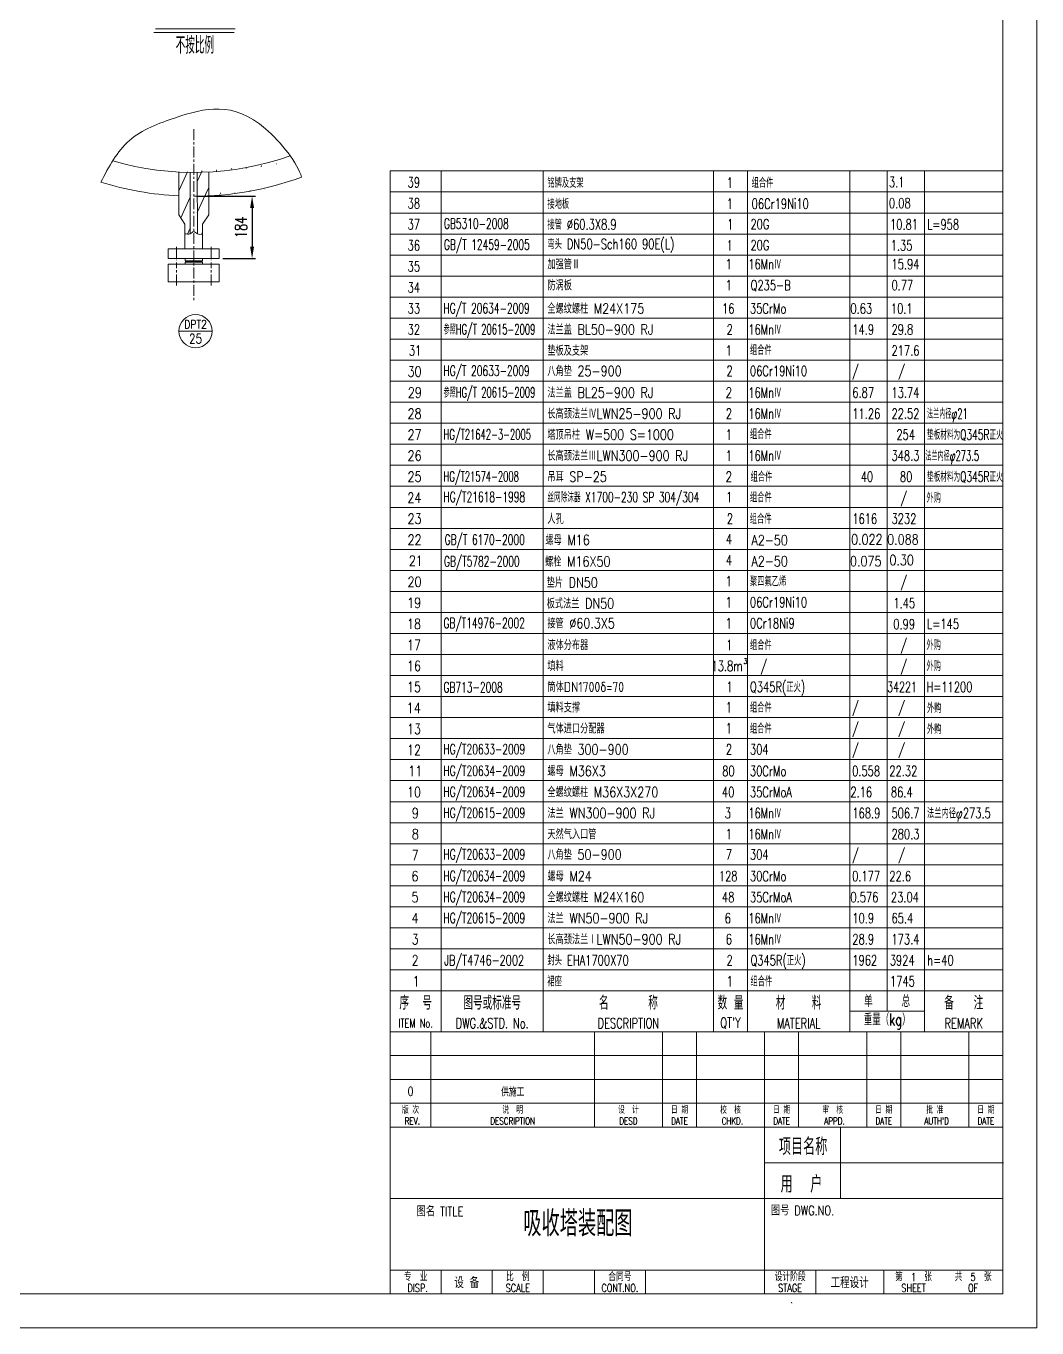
# Model space of a CAD drawing. Header units: millimetres. Extents: x -20190 to -19596, y -22267 to -21426.
# Drawn here: x -19893.3 to -19596.4, y -22267.3 to -21884.9 of the extents above; entities that cross this region are included whole.
import ezdxf
from ezdxf.enums import TextEntityAlignment as Align

# ---------------------------------------------------------------- set-up
doc = ezdxf.new("R2010")
doc.units = ezdxf.units.MM
doc.linetypes.add('CENTER', pattern=[50.8, 31.75, -6.35, 6.35, -6.35])
for name, color, linetype, lineweight in [('1粗实线', 2, 'Continuous', 50), ('2', 7, 'Continuous', 20), ('3', 7, 'Continuous', 15), ('4中心线', 1, 'CENTER', 15)]:
    doc.layers.add(name, color=color, linetype=linetype, lineweight=lineweight)
doc.styles.add('HZTXT', font='complex.shx', dxfattribs={"width": 0.75, "bigfont": 'hzdx.shx'})
doc.styles.add('PC_TEXTSTYLE', font='romans.shx', dxfattribs={"width": 0.8, "bigfont": 'gbcbig.shx'})
doc.styles.add('SPM', font='romans.shx', dxfattribs={"width": 0.71, "height": 3.5, "bigfont": 'gbcbig.shx'})
doc.styles.add('SPRX1', font='romans.shx', dxfattribs={"width": 0.707, "bigfont": 'gbcbig.shx'})
doc.styles.get("Standard").update_dxf_attribs({"font": 'romans.shx', "width": 0.707, "bigfont": 'gbcbig.shx'})
doc.styles.add('T30', font='romans.shx', dxfattribs={"width": 0.68, "height": 30, "bigfont": 'gbcbig.shx'})
doc.dimstyles.new('SPM-20', dxfattribs={"dimtxt": 3.5, "dimasz": 3.5, "dimexe": 1, "dimexo": 1, "dimgap": 1.5, "dimtad": 1, "dimlfac": 20, "dimdsep": 46, "dimtxsty": 'SPM', "dimcen": 3.5, "dimclrd": 3, "dimclre": 3, "dimclrt": 3, "dimadec": 0, "dimazin": 0, "dimtfac": 1, "dimtmove": 0, "dimatfit": 3, "dimfxl": 1.25, "dimarcsym": 1})

# ---------------------------------------------------------------- blocks, each defined once
blk = doc.blocks.new('*D290')
at = {"layer": '2', "color": 7, "lineweight": -2}
for p, q in [((-19843.06, -21934.9), (-19825.93, -21934.9)), ((-19826.93, -21938.4), (-19826.93, -21949.7)), ((-19835.56, -21953.2), (-19825.93, -21953.2))]:
    blk.add_line(p, q, dxfattribs=at)
at = {"layer": '2', "color": 7}
for points in [[(-19827.51, -21938.4), (-19826.34, -21938.4), (-19826.93, -21934.9)], [(-19827.51, -21949.7), (-19826.34, -21949.7), (-19826.93, -21953.2)]]:
    blk.add_solid(points, dxfattribs=at)
at = {"layer": 'Defpoints', "color": 0}
for p in [(-19844.06, -21934.9), (-19836.56, -21953.2), (-19826.93, -21953.2)]:
    blk.add_point(p, dxfattribs=at)
at = {"layer": '2', "color": 7, "lineweight": 13, "insert": (-19830.18, -21944.05), "char_height": 3.5, "attachment_point": 5, "rotation": 90, "style": 'SPM'}
blk.add_mtext('184', dxfattribs=at)

msp = doc.modelspace()

# ---------------------------------------------------------------- hatches: boundary and pattern name
at = {"layer": '2', "lineweight": 13}
h = msp.add_hatch(dxfattribs=at)
h.set_pattern_fill('ANSI31', scale=1.2, angle=200.43, style=0)
h.set_pattern_definition([(245.43, (-42257.1972, -76315.4984), (3.46501954, -1.58421576), [])])
edge = h.paths.add_edge_path()
edge.add_spline(control_points=[(-19843.00821, -21945.90236), (-19842.52871, -21946.16513), (-19841.99345, -21946.10388), (-19841.45819, -21946.04264)], knot_values=[0, 0, 0, 0, 0.77817317, 0.77817317, 0.77817317, 0.77817317], degree=3, periodic=0)
edge.add_line((-19841.45819, -21946.04264), (-19841.45845, -21943.05416))
edge.add_line((-19841.45845, -21943.05416), (-19839.65867, -21940.40208))
edge.add_line((-19839.65867, -21940.40208), (-19839.65916, -21934.69824))
edge.add_ellipse((-19809.20181, -21878.36253), major_axis=(-86.21314, -32.11377), ratio=0.538043478, start_angle=56.0549414, end_angle=58.4003227, ccw=False)
edge.add_line((-19843.00915, -21934.77572), (-19843.00821, -21945.90236))
edge = h.paths.add_edge_path()
edge.add_ellipse((-19809.20181, -21878.36253), major_axis=(-86.21314, -32.11377), ratio=0.538043478, start_angle=56.0549414, end_angle=58.4003227)
edge.add_line((-19839.65916, -21934.69824), (-19839.65974, -21927.90208))
edge.add_ellipse((-19809.20181, -21878.36253), major_axis=(-79.65344, -29.67033), ratio=0.5, start_angle=54.7878763, end_angle=57.36879, ccw=False)
edge.add_line((-19843.00973, -21928.00994), (-19843.00915, -21934.77572))
edge = h.paths.add_edge_path()
edge.add_ellipse((-19809.20181, -21878.36253), major_axis=(-86.21314, -32.11377), ratio=0.538043478, start_angle=52.1494078, end_angle=54.5643345)
edge.add_line((-19845.10915, -21934.77585), (-19845.10972, -21928.02614))
edge.add_ellipse((-19809.20181, -21878.36253), major_axis=(-79.65344, -29.67033), ratio=0.5, start_angle=50.4682501, end_angle=53.1427363, ccw=False)
edge.add_line((-19848.45973, -21927.9651), (-19848.45916, -21934.69503))
edge = h.paths.add_edge_path()
edge.add_line((-19848.45867, -21940.40282), (-19846.65845, -21943.0546))
edge.add_line((-19846.65845, -21943.0546), (-19846.65821, -21945.90267))
edge.add_spline(control_points=[(-19846.65821, -21945.90267), (-19846.12237, -21946.02309), (-19845.58653, -21946.14351), (-19845.10821, -21945.90254)], knot_values=[1.987511833, 1.987511833, 1.987511833, 1.987511833, 2.762511833, 2.762511833, 2.762511833, 2.762511833], degree=3, periodic=0)
edge.add_line((-19845.10821, -21945.90254), (-19845.10915, -21934.77585))
edge.add_ellipse((-19809.20181, -21878.36253), major_axis=(-86.21314, -32.11377), ratio=0.538043478, start_angle=52.1494078, end_angle=54.5643345, ccw=False)
edge.add_line((-19848.45916, -21934.69503), (-19848.45867, -21940.40282))

# ---------------------------------------------------------------- linework, layer by layer
at = {"layer": '1粗实线', "color": 7, "lineweight": 13}
for p, q in [((-19606.38256, -22257.29634), (-19606.38256, -21436.45984)), ((-19855.27596, -21885.72854), (-19831.943, -21885.72854)), ((-19848.45974, -21927.78849), (-19848.45867, -21940.40282)), ((-19845.10974, -21927.90254), (-19845.10821, -21945.90254)), ((-19843.00821, -21945.90236), (-19843.00974, -21927.90236)), ((-19839.65867, -21940.40208), (-19839.65974, -21927.78849)), ((-19786.38256, -21927.47225), (-19786.38256, -22257.29634)), ((-19786.38256, -21927.47225), (-19606.38256, -21927.47225)), ((-19848.45867, -21940.40282), (-19846.65845, -21943.0546)), ((-19839.65867, -21940.40208), (-19841.45845, -21943.05416)), ((-19846.65845, -21943.0546), (-19846.65783, -21950.30267)), ((-19841.45845, -21943.05416), (-19841.45783, -21950.30223)), ((-19851.55783, -21950.30309), (-19836.55783, -21950.30181)), ((-19851.55783, -21950.30309), (-19851.55758, -21953.20309)), ((-19836.55783, -21950.30181), (-19836.55758, -21953.20181)), ((-19851.55758, -21953.20309), (-19836.55758, -21953.20181)), ((-19851.55744, -21954.87309), (-19836.55744, -21954.87181)), ((-19851.557, -21960.07309), (-19851.55744, -21954.87309)), ((-19846.60758, -21953.20267), (-19846.60753, -21953.83767)), ((-19846.60753, -21953.83767), (-19841.50753, -21953.83723)), ((-19846.60751, -21954.03767), (-19841.50751, -21954.03723)), ((-19846.6075, -21954.23767), (-19841.5075, -21954.23723)), ((-19846.60744, -21954.87267), (-19846.6075, -21954.23767)), ((-19841.50753, -21953.83723), (-19841.50758, -21953.20223)), ((-19841.5075, -21954.23723), (-19841.50744, -21954.87223)), ((-19836.557, -21960.07181), (-19836.55744, -21954.87181)), ((-19851.557, -21960.07309), (-19836.557, -21960.07181)), ((-19786.38256, -22168.29725), (-19606.38256, -22168.29725)), ((-19786.38256, -22168.29725), (-19606.38256, -22168.29725)), ((-19786.38256, -22168.29725), (-19606.38256, -22168.29725)), ((-19786.38256, -22168.29725), (-19606.38256, -22168.29725)), ((-19786.38256, -22168.29725), (-19606.38256, -22168.29725)), ((-19606.38256, -22180.29725), (-19786.34715, -22180.29725)), ((-19606.38256, -22180.29725), (-19786.34715, -22180.29725)), ((-19786.34715, -22180.29725), (-19606.38256, -22180.29725)), ((-19786.34715, -22180.29725), (-19606.38256, -22180.29725)), ((-19786.44744, -22208.29692), (-19606.38256, -22208.29692)), ((-19676.38173, -22257.29634), (-19676.38173, -22208.29692)), ((-19606.38256, -22229.29667), (-19786.44744, -22229.29667)), ((-19786.44744, -22250.29642), (-19606.38256, -22250.29642)), ((-19606.38256, -22257.29634), (-20165.27061, -22257.29634))]:
    msp.add_line(p, q, dxfattribs=at)
for radius, start, end in [(85, 253.7434791, 289.4728395), (92, 270.0007855, 290.130146), (92, 252.7378614, 267.2590868)]:
    msp.add_arc((-19844.05974, -21842.90245), radius, start, end, dxfattribs=at)
at = {"layer": '2', "color": 7, "lineweight": 13}
for p, q in [((-19855.82175, -21886.81035), (-19832.14768, -21886.81035)), ((-19771.38256, -21927.47225), (-19771.38256, -22168.29725)), ((-19741.38256, -21927.47225), (-19741.38256, -22168.29725)), ((-19691.38256, -21927.47225), (-19691.38256, -22168.29725)), ((-19681.38256, -21927.47225), (-19681.38256, -22168.29725)), ((-19651.38256, -21927.47225), (-19651.38256, -22168.29725)), ((-19640.38256, -21927.47225), (-19640.38256, -22168.29725)), ((-19629.38256, -21927.47225), (-19629.38256, -22168.29725)), ((-19786.38256, -21933.64725), (-19606.38256, -21933.64725)), ((-19786.38256, -21939.82225), (-19606.38256, -21939.82225)), ((-19786.38256, -21945.99725), (-19606.38256, -21945.99725)), ((-19786.38256, -21952.17225), (-19606.38256, -21952.17225)), ((-19786.38256, -21958.34725), (-19606.38256, -21958.34725)), ((-19786.38256, -21964.52225), (-19606.38256, -21964.52225)), ((-19786.38256, -21970.69725), (-19606.38256, -21970.69725)), ((-19838.64868, -21974.52722), (-19848.40246, -21974.52722)), ((-19786.38256, -21976.87225), (-19606.38256, -21976.87225)), ((-19786.38256, -21983.04725), (-19606.38256, -21983.04725)), ((-19786.38256, -21989.22225), (-19606.38256, -21989.22225)), ((-19786.38256, -21995.39725), (-19606.38256, -21995.39725)), ((-19786.38256, -22001.57225), (-19606.38256, -22001.57225)), ((-19786.38256, -22007.74725), (-19606.38256, -22007.74725)), ((-19786.38256, -22013.92225), (-19606.38256, -22013.92225)), ((-19786.38256, -22020.09725), (-19606.38256, -22020.09725)), ((-19786.38256, -22026.27225), (-19606.38256, -22026.27225)), ((-19786.38256, -22032.44725), (-19606.38256, -22032.44725)), ((-19786.38256, -22038.62225), (-19606.38256, -22038.62225)), ((-19786.38256, -22044.79725), (-19606.38256, -22044.79725)), ((-19786.38256, -22050.97225), (-19606.38256, -22050.97225)), ((-19786.38256, -22057.14725), (-19606.38256, -22057.14725)), ((-19786.38256, -22063.32225), (-19606.38256, -22063.32225)), ((-19786.38256, -22069.49725), (-19606.38256, -22069.49725)), ((-19786.38256, -22075.67225), (-19606.38256, -22075.67225)), ((-19786.38256, -22081.84725), (-19606.38256, -22081.84725)), ((-19786.38256, -22088.02225), (-19606.38256, -22088.02225)), ((-19786.38256, -22094.19725), (-19606.38256, -22094.19725)), ((-19786.38256, -22100.37225), (-19606.38256, -22100.37225)), ((-19786.38256, -22106.54725), (-19606.38256, -22106.54725)), ((-19786.38256, -22112.72225), (-19606.38256, -22112.72225)), ((-19786.38256, -22118.89725), (-19606.38256, -22118.89725)), ((-19786.38256, -22125.07225), (-19606.38256, -22125.07225)), ((-19786.38256, -22131.24725), (-19606.38256, -22131.24725)), ((-19786.38256, -22137.42225), (-19606.38256, -22137.42225)), ((-19786.38256, -22143.59725), (-19606.38256, -22143.59725)), ((-19786.38256, -22149.77225), (-19606.38256, -22149.77225)), ((-19786.38256, -22155.94725), (-19606.38256, -22155.94725)), ((-19786.38256, -22162.12225), (-19606.38256, -22162.12225)), ((-19786.38256, -22168.29725), (-19786.38256, -22180.29725)), ((-19771.38256, -22168.29725), (-19771.38256, -22180.29725)), ((-19741.38256, -22168.29725), (-19741.38256, -22180.29725)), ((-19691.38256, -22168.29725), (-19691.38256, -22180.29725)), ((-19681.38256, -22168.29725), (-19681.38256, -22180.29725)), ((-19651.38256, -22168.29725), (-19651.38256, -22180.29725)), ((-19640.38256, -22168.29725), (-19640.38256, -22174.29725)), ((-19629.38256, -22168.29725), (-19629.38256, -22180.29725)), ((-19651.38256, -22174.29725), (-19629.38256, -22174.29725))]:
    msp.add_line(p, q, dxfattribs=at)
msp.add_lwpolyline([(-20190.26569, -21426.45984), (-20190.26569, -22267.29437), (-19596.38256, -22267.29437), (-19596.38256, -21426.45984)], close=True, dxfattribs=at)
msp.add_circle((-19843.52557, -21974.52722), 4.87689, dxfattribs=at)
msp.add_open_spline([(-19812.39759, -21929.28247), (-19813.43462, -21925.37546), (-19828.6551, -21905.77308), (-19845.52121, -21910.18665), (-19864.15833, -21917.11629), (-19868.97238, -21926.23538), (-19871.36017, -21930.7585)], degree=3, knots=[3.376328907, 3.376328907, 3.376328907, 3.376328907, 9.756713394, 23.09885403, 30.63610119, 38.053902885, 38.053902885, 38.053902885, 38.053902885], dxfattribs=at)
msp.add_spline([(-19841.45819, -21946.04264), (-19843.00821, -21945.90236), (-19844.05826, -21945.30245), (-19845.10821, -21945.90254), (-19846.65821, -21945.90267)], degree=3, dxfattribs=at)
at = {"layer": '3', "color": 7, "lineweight": 13}
for p, q in [((-19606.38256, -21436.45984), (-19606.38256, -22257.29634)), ((-19774.38057, -22180.29725), (-19774.38057, -22208.29692)), ((-19726.38114, -22180.29725), (-19726.38114, -22208.29692)), ((-19706.38137, -22180.29725), (-19706.38137, -22208.29692)), ((-19696.38149, -22180.29725), (-19696.38149, -22208.29692)), ((-19676.38173, -22180.29725), (-19676.38173, -22208.29692)), ((-19666.38185, -22180.29725), (-19666.38185, -22208.29692)), ((-19666.37076, -22180.29725), (-19606.38256, -22180.29725)), ((-19646.38209, -22180.29725), (-19646.38209, -22208.29692)), ((-19636.38221, -22180.29725), (-19636.38221, -22208.29692)), ((-19616.38244, -22180.29725), (-19616.38244, -22208.29692)), ((-19606.38256, -22180.29725), (-19606.38256, -22257.29634)), ((-19786.34715, -22187.29717), (-19606.38256, -22187.29717)), ((-19786.44744, -22194.29709), (-19606.38256, -22194.29709)), ((-19786.44744, -22201.297), (-19606.38256, -22201.297)), ((-19654.08918, -22208.29692), (-19654.08918, -22229.29667)), ((-19606.23006, -22218.77392), (-19676.38173, -22218.77392)), ((-19771.3806, -22257.29634), (-19771.3806, -22250.29642)), ((-19756.38078, -22257.29634), (-19756.38078, -22250.29642)), ((-19741.38096, -22257.29634), (-19741.38096, -22250.29642)), ((-19726.38114, -22257.29634), (-19726.38114, -22250.29642)), ((-19711.38132, -22257.29634), (-19711.38132, -22250.29642)), ((-19661.38191, -22257.29634), (-19661.38191, -22250.29642)), ((-19641.38215, -22257.29634), (-19641.38215, -22250.29642)), ((-19711.38132, -22257.29634), (-19606.38256, -22257.29634)), ((-19668.38549, -22259.98878), (-19668.43518, -22259.74034)), ((-19668.38549, -22259.98878), (-19668.43518, -22259.74034))]:
    msp.add_line(p, q, dxfattribs=at)
at = {"layer": '4中心线', "color": 7, "lineweight": 13, "ltscale": 0.1}
for p, q in [((-19844.05973, -21915.23019), (-19844.05649, -21966.02632)), ((-19849.13287, -21949.80288), (-19849.13254, -21953.70288)), ((-19838.98287, -21949.80202), (-19838.98254, -21953.70202)), ((-19849.13192, -21961.07288), (-19849.13249, -21954.37288)), ((-19838.98192, -21961.07202), (-19838.98249, -21954.37202))]:
    msp.add_line(p, q, dxfattribs=at)

# ---------------------------------------------------------------- texts
at = {"layer": '2', "color": 7, "lineweight": 13}
for s, height, style, width, p in [('不按比例', 5, 'T30', 0.75, (-19849.36182, -21893.03887)), ('39', 3, 'SPM', 0.71, (-19781.24923, -21932.32225)), ('铭牌及支架', 3, 'SPM', 0.71, (-19740.18256, -21932.42508)), ('1', 3, 'SPM', 0.71, (-19687.5496, -21932.42508)), ('组合件', 3, 'SPM', 0.71, (-19680.18256, -21932.42508)), ('3.1', 3, 'SPM', 0.71, (-19639.87339, -21932.24194)), ('38', 3, 'SPM', 0.71, (-19781.24923, -21938.49725)), ('接地板 ', 3, 'SPM', 0.71, (-19740.18256, -21938.60008)), ('1', 3, 'SPM', 0.71, (-19687.5496, -21938.60008)), ('06Cr19Ni10', 3, 'SPM', 0.71, (-19680.18256, -21938.60008)), ('0.08', 3, 'SPM', 0.71, (-19639.87339, -21938.41694)), ('37', 3, 'SPM', 0.71, (-19781.24923, -21944.67225)), ('GB5310-2008', 3, 'SPM', 0.65, (-19770.58503, -21944.44028)), ('接管 %%C60.3X8.9', 3, 'SPM', 0.71, (-19740.18256, -21944.67225)), ('1', 3, 'SPM', 0.71, (-19687.3884, -21944.67225)), ('20G', 3, 'SPM', 0.71, (-19680.53756, -21944.60535)), ('10.81', 3, 'SPM', 0.71, (-19639.53756, -21944.67225)), ('L=958', 3, 'SPM', 0.71, (-19628.6559, -21944.67225)), ('36', 3, 'SPM', 0.71, (-19781.24923, -21950.84725)), ('GB/T 12459-2005', 3, 'SPM', 0.65, (-19770.58503, -21950.61528)), ('弯头 DN50-Sch160 90E(L)', 3, 'SPM', 0.71, (-19740.18256, -21950.42745)), ('1', 3, 'SPM', 0.71, (-19687.5659, -21950.84725)), ('20G', 3, 'SPM', 0.71, (-19680.53756, -21950.78035)), ('1.35', 3, 'SPM', 0.71, (-19639.34719, -21950.84725)), ('35', 3, 'SPM', 0.71, (-19781.24923, -21957.02225)), ('加强管Ⅱ', 3, 'SPM', 0.8, (-19740.18256, -21956.35791)), ('1', 3, 'SPM', 0.71, (-19687.79306, -21956.35791)), ('16MnⅣ', 3, 'SPM', 0.71, (-19681.18256, -21956.35791)), ('15.94', 3, 'SPM', 0.71, (-19639.11316, -21956.35791)), ('34', 3, 'SPM', 0.71, (-19781.24923, -21963.19725)), ('防涡板', 3, 'SPM', 0.8, (-19740.18256, -21962.53291)), ('1', 3, 'SPM', 0.71, (-19687.79306, -21962.53291)), ('Q235-B', 3, 'SPM', 0.71, (-19680.50008, -21962.53291)), ('0.77', 3, 'SPM', 0.71, (-19639.11316, -21962.53291)), ('33', 3, 'SPM', 0.71, (-19781.24923, -21969.37225)), ('HG/T 20634-2009', 3, 'SPM', 0.65, (-19770.70454, -21969.30475)), ('全螺纹螺柱 M24X175', 3, 'SPM', 0.8, (-19740.18256, -21969.37225)), ('16', 3, 'SPM', 0.71, (-19688.90938, -21969.37225)), ('35CrMo', 3, 'SPM', 0.71, (-19680.68256, -21969.37225)), ('0.63', 3, 'SPM', 0.71, (-19651.18256, -21969.37225)), ('10.1', 3, 'SPM', 0.71, (-19639.28897, -21969.37225)), ('32', 3, 'SPM', 0.71, (-19781.24923, -21975.54725)), ('参照HG/T 20615-2009', 3, 'SPM', 0.6, (-19770.6942, -21975.47975)), ('法兰盖 BL50-900 RJ', 3, 'SPM', 0.8, (-19740.18256, -21975.54725)), ('2', 3, 'SPM', 0.71, (-19687.52937, -21975.54725)), ('16MnⅣ', 3, 'SPM', 0.71, (-19681.18256, -21975.54725)), ('14.9', 3, 'SPM', 0.71, (-19650.61204, -21975.54725)), ('29.8', 3, 'SPM', 0.71, (-19639.11316, -21975.54725)), ('31', 3, 'SPM', 0.71, (-19780.89423, -21981.72225)), ('垫板及支架', 3, 'SPM', 0.8, (-19740.18256, -21981.72225)), ('1', 3, 'SPM', 0.71, (-19687.79306, -21981.72225)), ('组合件', 3, 'SPM', 0.71, (-19680.68256, -21981.54725)), ('217.6', 3, 'SPM', 0.71, (-19639.11316, -21981.72225)), ('30', 3, 'SPM', 0.8, (-19781.24923, -21987.89725)), ('HG/T 20633-2009', 3, 'SPM', 0.65, (-19770.70256, -21987.65475)), ('八角垫 25-900', 3, 'SPM', 0.8, (-19740.18256, -21987.72225)), ('2', 3, 'SPM', 0.71, (-19687.59489, -21987.72225)), ('06Cr19Ni10', 3, 'SPM', 0.71, (-19680.68256, -21987.72225)), ('/', 3, 'SPM', 0.71, (-19650.68256, -21987.72225)), ('/', 3, 'SPM', 0.71, (-19637.12664, -21987.72225)), ('参照HG/T 20615-2009', 3, 'SPM', 0.6, (-19770.6942, -21994.00475)), ('法兰盖 BL25-900 RJ', 3, 'SPM', 0.8, (-19740.18256, -21994.07225)), ('29', 3, 'SPM', 0.8, (-19781.19006, -21994.07225)), ('2', 3, 'SPM', 0.71, (-19687.80119, -21994.07225)), ('16MnⅣ', 3, 'SPM', 0.71, (-19681.18256, -21994.07225)), ('6.87', 3, 'SPM', 0.71, (-19650.61204, -21994.07225)), ('13.74', 3, 'SPM', 0.71, (-19639.11316, -21994.07225)), ('28', 3, 'SPM', 0.8, (-19781.24923, -22000.24725)), ('长高颈法兰ⅣLWN25-900 RJ', 3, 'SPM', 0.8, (-19740.18256, -22000.24725)), ('2', 3, 'SPM', 0.71, (-19687.79306, -22000.24725)), ('16MnⅣ', 3, 'SPM', 0.71, (-19681.18256, -22000.24725)), ('11.26', 3, 'SPM', 0.71, (-19650.61204, -22000.24725)), ('22.52', 3, 'SPM', 0.71, (-19639.11316, -22000.24725)), ('法兰内径φ21', 3, 'SPM', 0.6, (-19628.68256, -22000.24725)), ('27', 3, 'SPM', 0.8, (-19781.24923, -22006.42225)), ('HG/T21642-3-2005', 3, 'SPM', 0.6, (-19770.6942, -22006.35475)), ('塔顶吊柱 W=500 S=1000', 3, 'SPM', 0.8, (-19740.18256, -22006.42225)), ('1', 3, 'SPM', 0.71, (-19687.80119, -22006.42225)), ('组合件', 3, 'SPM', 0.71, (-19680.68256, -22006.24725)), ('254', 3, 'SPM', 0.71, (-19637.66871, -22006.42225)), ('垫板材料为Q345R正火', 3, 'SPM', 0.65, (-19628.68256, -22006.42225)), ('26', 3, 'SPM', 0.8, (-19781.24923, -22012.59725)), ('长高颈法兰ⅢLWN300-900 RJ', 3, 'SPM', 0.8, (-19740.18256, -22012.59725)), ('1', 3, 'SPM', 0.71, (-19687.79306, -22012.59725)), ('16MnⅣ', 3, 'SPM', 0.71, (-19681.18256, -22012.59725)), ('348.3', 3, 'SPM', 0.71, (-19639.11316, -22012.59725)), ('法兰内径φ273.5', 3, 'SPM', 0.6, (-19629.19365, -22012.59725)), ('25', 3, 'SPM', 0.8, (-19781.24923, -22018.77225)), ('HG/T21574-2008', 3, 'SPM', 0.6, (-19770.6942, -22018.70475)), ('吊耳 SP-25', 3, 'SPM', 0.8, (-19740.18256, -22018.77225)), ('2', 3, 'SPM', 0.71, (-19687.80119, -22018.77225)), ('组合件', 3, 'SPM', 0.71, (-19680.49086, -22018.77225)), ('40', 3, 'SPM', 0.71, (-19648.13964, -22018.77225)), ('80', 3, 'SPM', 0.71, (-19636.64076, -22018.77225)), ('垫板材料为Q345R正火', 3, 'SPM', 0.65, (-19628.68256, -22018.77225)), ('HG/T21618-1998', 3, 'SPM', 0.65, (-19770.70256, -22024.70475)), ('丝网除沫器 X1700-230 SP 304/304', 3, 'SPM', 0.65, (-19740.18256, -22024.77225)), ('组合件', 3, 'SPM', 0.71, (-19680.68256, -22024.77225)), ('/', 3, 'SPM', 0.68, (-19636.44792, -22024.94725)), ('24', 3, 'SPM', 0.8, (-19781.3084, -22024.94725)), ('1', 3, 'SPM', 0.71, (-19687.72425, -22024.77225)), ('外购', 3, 'SPM', 0.71, (-19628.84923, -22024.94725)), ('23', 3, 'SPM', 0.8, (-19781.24923, -22031.12225)), ('人孔', 3, 'SPM', 0.8, (-19740.18256, -22031.12225)), ('2', 3, 'SPM', 0.71, (-19687.49188, -22031.12225)), ('组合件', 3, 'SPM', 0.71, (-19680.7262, -22031.12225)), ('1616', 3, 'SPM', 0.71, (-19650.61204, -22031.12225)), ('3232', 3, 'SPM', 0.71, (-19639.11316, -22031.12225)), ('22', 3, 'SPM', 0.8, (-19781.24923, -22037.29725)), ('GB/T 6170-2000', 3, 'SPM', 0.65, (-19770.37673, -22037.26058)), ('螺母 M16', 3, 'SPM', 0.8, (-19740.77449, -22037.34209)), ('4', 3, 'SPM', 0.71, (-19687.78708, -22037.12225)), ('A2-50', 3, 'SPM', 0.8, (-19680.2394, -22037.42959)), ('0.022', 3, 'SPM', 0.8, (-19650.98095, -22037.19357)), ('0.088', 3, 'SPM', 0.8, (-19640.38256, -22037.2149)), ('21', 3, 'SPM', 0.8, (-19780.89423, -22043.47225)), ('GB/T5782-2000', 3, 'SPM', 0.65, (-19770.57569, -22043.64589)), ('螺栓 M16X50', 3, 'SPM', 0.8, (-19740.8376, -22043.67593)), ('4', 3, 'SPM', 0.71, (-19687.78708, -22043.29725)), ('A2-50', 3, 'SPM', 0.8, (-19680.2394, -22043.60459)), ('0.075', 3, 'SPM', 0.8, (-19651.29258, -22043.59683)), ('0.30', 3, 'SPM', 0.8, (-19639.7236, -22043.25223)), ('20', 3, 'SPM', 0.8, (-19781.24923, -22049.64725)), ('垫片 DN50', 3, 'SPM', 0.8, (-19740.37619, -22049.85944)), ('1', 3, 'SPM', 0.71, (-19687.78708, -22049.47225)), ('聚四氟乙烯', 3, 'SPM', 0.71, (-19680.68256, -22049.47225)), ('/', 3, 'SPM', 0.68, (-19636.44792, -22049.64725)), ('19', 3, 'SPM', 0.8, (-19781.36756, -22055.82225)), ('板式法兰 DN50', 3, 'SPM', 0.8, (-19740.3701, -22055.9873)), ('1', 3, 'SPM', 0.71, (-19687.78708, -22055.64725)), ('06Cr19Ni10', 3, 'SPM', 0.71, (-19680.68256, -22055.64725)), ('1.45', 3, 'SPM', 0.71, (-19638.56984, -22055.90173)), ('18', 3, 'SPM', 0.8, (-19781.42673, -22061.99725)), ('GB/T14976-2002', 3, 'SPM', 0.65, (-19770.70256, -22061.75475)), ('接管 %%C60.3X5', 3, 'SPM', 0.8, (-19740.18256, -22061.82225)), ('1', 3, 'SPM', 0.71, (-19687.78708, -22061.82225)), ('0Cr18Ni9', 3, 'SPM', 0.71, (-19680.68256, -22061.82225)), ('0.99', 3, 'SPM', 0.71, (-19638.56984, -22062.07673)), ('L=145', 3, 'SPM', 0.71, (-19628.68256, -22061.99725)), ('17', 3, 'SPM', 0.8, (-19781.42673, -22068.17225)), ('液体分布器', 3, 'SPM', 0.8, (-19740.18256, -22068.17225)), ('1', 3, 'SPM', 0.71, (-19687.6509, -22068.17225)), ('组合件', 3, 'SPM', 0.71, (-19680.68256, -22068.17225)), ('/', 3, 'SPM', 0.68, (-19636.44792, -22068.17225)), ('外购', 3, 'SPM', 0.71, (-19628.84923, -22068.17225)), ('填料', 3, 'SPM', 0.8, (-19740.18256, -22074.34725)), ('3', 1.5, 'SPM', 0.71, (-19682.59878, -22072.20947)), ('/', 3, 'SPM', 0.68, (-19677.5944, -22074.34725)), ('/', 3, 'SPM', 0.68, (-19636.44792, -22074.34725)), ('外购', 3, 'SPM', 0.71, (-19628.84923, -22074.34725)), ('16', 3, 'SPM', 0.8, (-19781.42673, -22074.34725)), ('13.8m', 3, 'SPM', 0.71, (-19691.97424, -22074.34725)), ('15', 3, 'SPM', 0.8, (-19781.42673, -22080.52225)), ('GB713-2008', 3, 'SPM', 0.65, (-19770.70256, -22080.61623)), ('筒体DN1700δ=70', 3, 'SPM', 0.8, (-19740.18256, -22080.52225)), ('1', 3, 'SPM', 0.71, (-19687.5767, -22080.52225)), ('Q345R(正火)', 3, 'SPM', 0.71, (-19680.68256, -22080.52225)), ('34221', 3, 'SPM', 0.68, (-19640.38256, -22080.52225)), ('H=11200', 3, 'SPM', 0.71, (-19628.84923, -22080.52225)), ('14', 3, 'SPM', 0.8, (-19781.4859, -22086.69725)), ('填料支撑', 3, 'SPM', 0.8, (-19740.18256, -22086.52225)), ('1', 3, 'SPM', 0.71, (-19687.78708, -22086.52225)), ('组合件', 3, 'SPM', 0.71, (-19680.68256, -22086.52225)), ('/', 3, 'SPM', 0.71, (-19650.68256, -22086.52225)), ('/', 3, 'SPM', 0.71, (-19637.12664, -22086.52225)), ('外购', 3, 'SPM', 0.71, (-19628.68256, -22086.69725)), ('13', 3, 'SPM', 0.8, (-19781.42673, -22092.87225)), ('气体进口分配器', 3, 'SPM', 0.8, (-19740.18256, -22092.69725)), ('1', 3, 'SPM', 0.71, (-19687.78708, -22092.69725)), ('组合件', 3, 'SPM', 0.71, (-19680.68256, -22092.69725)), ('/', 3, 'SPM', 0.71, (-19650.68256, -22092.69725)), ('/', 3, 'SPM', 0.71, (-19637.12664, -22092.69725)), ('外购', 3, 'SPM', 0.71, (-19628.68256, -22092.87225)), ('12', 3, 'SPM', 0.8, (-19781.42673, -22099.04725)), ('HG/T20633-2009', 3, 'SPM', 0.65, (-19770.70256, -22098.80475)), ('八角垫 300-900', 3, 'SPM', 0.8, (-19740.18256, -22098.87225)), ('2', 3, 'SPM', 0.71, (-19687.78708, -22098.87225)), ('304', 3, 'SPM', 0.71, (-19680.68256, -22098.87225)), ('/', 3, 'SPM', 0.71, (-19650.68256, -22098.87225)), ('/', 3, 'SPM', 0.71, (-19637.12664, -22098.87225)), ('HG/T20634-2009', 3, 'SPM', 0.65, (-19770.70256, -22105.15475)), ('11', 3, 'SPM', 0.8, (-19781.07173, -22105.22225)), ('螺母 M36X3', 3, 'SPM', 0.8, (-19740.18256, -22105.22225)), ('80', 3, 'SPM', 0.71, (-19688.84259, -22105.22225)), ('30CrMo', 3, 'SPM', 0.71, (-19680.68256, -22105.22225)), ('0.558', 3, 'SPM', 0.71, (-19650.68256, -22105.22225)), ('22.32', 3, 'SPM', 0.71, (-19639.74206, -22105.22225)), ('10', 3, 'SPM', 0.8, (-19781.42673, -22111.39725)), ('HG/T20634-2009', 3, 'SPM', 0.65, (-19770.70454, -22111.32975)), ('全螺纹螺柱 M36X3X270', 3, 'SPM', 0.8, (-19740.18256, -22111.39725)), ('40', 3, 'SPM', 0.71, (-19688.90938, -22111.39725)), ('35CrMoA', 3, 'SPM', 0.71, (-19680.68256, -22111.39725)), ('2.16', 3, 'SPM', 0.71, (-19651.18256, -22111.39725)), ('86.4', 3, 'SPM', 0.71, (-19639.28897, -22111.39725)), ('9', 3, 'SPM', 0.8, (-19780.00673, -22117.57225)), ('HG/T20615-2009', 3, 'SPM', 0.65, (-19770.6942, -22117.50475)), ('法兰 WN300-900 RJ', 3, 'SPM', 0.8, (-19740.18256, -22117.57225)), ('3', 3, 'SPM', 0.71, (-19688.10237, -22117.57225)), ('16MnⅣ', 3, 'SPM', 0.71, (-19681.18256, -22117.57225)), ('168.9', 3, 'SPM', 0.71, (-19650.61204, -22117.57225)), ('506.7', 3, 'SPM', 0.71, (-19639.11316, -22117.57225)), ('法兰内径φ273.5', 3, 'SPM', 0.71, (-19628.68256, -22117.57225)), ('8', 3, 'SPM', 0.8, (-19780.01373, -22123.74725)), ('天然气入口管', 3, 'SPM', 0.8, (-19740.18256, -22123.74725)), ('1', 3, 'SPM', 0.71, (-19687.79306, -22123.74725)), ('16MnⅣ', 3, 'SPM', 0.71, (-19681.18256, -22123.74725)), ('280.3', 3, 'SPM', 0.71, (-19639.11316, -22123.74725)), ('7', 3, 'SPM', 0.8, (-19780.0659, -22129.92225)), ('HG/T20633-2009', 3, 'SPM', 0.65, (-19770.70256, -22129.67975)), ('八角垫 50-900', 3, 'SPM', 0.8, (-19740.18256, -22129.74725)), ('7', 3, 'SPM', 0.71, (-19687.7757, -22129.74725)), ('304', 3, 'SPM', 0.71, (-19680.68256, -22129.74725)), ('/', 3, 'SPM', 0.71, (-19650.68256, -22129.74725)), ('/', 3, 'SPM', 0.71, (-19637.12664, -22129.74725)), ('6', 3, 'SPM', 0.8, (-19780.12506, -22136.09725)), ('HG/T20634-2009', 3, 'SPM', 0.65, (-19770.70256, -22136.02975)), ('螺母 M24', 3, 'SPM', 0.8, (-19740.18256, -22136.09725)), ('128', 3, 'SPM', 0.71, (-19689.81167, -22136.09725)), ('30CrMo', 3, 'SPM', 0.71, (-19680.68256, -22136.09725)), ('0.177', 3, 'SPM', 0.71, (-19650.68256, -22136.09725)), ('22.6', 3, 'SPM', 0.71, (-19639.74206, -22136.09725)), ('HG/T20634-2009', 3, 'SPM', 0.65, (-19770.70454, -22142.20475)), ('全螺纹螺柱 M24X160', 3, 'SPM', 0.8, (-19740.18256, -22142.27225)), ('48', 3, 'SPM', 0.71, (-19688.90938, -22142.27225)), ('35CrMoA', 3, 'SPM', 0.71, (-19680.68256, -22142.27225)), ('0.576', 3, 'SPM', 0.71, (-19651.18256, -22142.27225)), ('23.04', 3, 'SPM', 0.71, (-19639.28897, -22142.27225)), ('HG/T20615-2009', 3, 'SPM', 0.65, (-19770.6942, -22148.37975)), ('法兰 WN50-900 RJ', 3, 'SPM', 0.8, (-19740.18256, -22148.44725)), ('6', 3, 'SPM', 0.71, (-19688.10237, -22148.44725)), ('16MnⅣ', 3, 'SPM', 0.71, (-19681.18256, -22148.44725)), ('10.9', 3, 'SPM', 0.71, (-19650.61204, -22148.44725)), ('65.4', 3, 'SPM', 0.71, (-19639.11316, -22148.44725)), ('长高颈法兰ⅠLWN50-900 RJ', 3, 'SPM', 0.8, (-19740.18256, -22154.62225)), ('3', 3, 'SPM', 0.8, (-19780.0659, -22154.62225)), ('6', 3, 'SPM', 0.71, (-19687.79306, -22154.62225)), ('16MnⅣ', 3, 'SPM', 0.71, (-19681.18256, -22154.62225)), ('28.9', 3, 'SPM', 0.71, (-19650.61204, -22154.62225)), ('173.4', 3, 'SPM', 0.71, (-19639.11316, -22154.62225)), ('2', 3, 'SPM', 0.8, (-19780.0659, -22160.79725)), ('JB/T4746-2002', 3, 'SPM', 0.7, (-19770.51671, -22160.79725)), ('封头 EHA1700X70', 3, 'SPM', 0.71, (-19740.18256, -22160.79725)), ('2', 3, 'SPM', 0.71, (-19687.5659, -22160.79725)), ('Q345R(正火)', 3, 'SPM', 0.71, (-19680.53756, -22160.79725)), ('1962', 3, 'SPM', 0.71, (-19650.61482, -22160.79725)), ('3924', 3, 'SPM', 0.71, (-19639.61482, -22160.79725)), ('h=40', 3, 'SPM', 0.71, (-19628.61482, -22160.79725)), ('裙座', 3, 'SPM', 0.71, (-19740.18256, -22166.97225)), ('1', 3, 'SPM', 0.71, (-19687.51842, -22166.97225)), ('组合件', 3, 'SPM', 0.71, (-19680.53756, -22166.97225)), ('1745', 3, 'SPM', 0.71, (-19639.53756, -22166.97225))]:
    msp.add_text(s, height=height, dxfattribs=dict(at, style=style, width=width)).set_placement(p)
at = {"layer": '2', "color": 7, "lineweight": 13, "style": 'PC_TEXTSTYLE', "width": 0.8}
for s, height, p in [('DPT2', 2.5, (-19843.52557, -21972.5427)), ('25', 2.8, (-19843.52557, -21976.73549))]:
    msp.add_text(s, height=height, dxfattribs=at).set_placement(p, align=Align.MIDDLE_CENTER)
at = {"layer": '2', "color": 7, "lineweight": 13, "width": 0.8}
for s, p in [('5', (-19780.10756, -22142.27225)), ('4', (-19780.08965, -22148.44725)), ('1', (-19779.75756, -22166.97225))]:
    msp.add_text(s, height=3, dxfattribs=at).set_placement(p)
at = {"layer": '2', "color": 7, "lineweight": 13, "attachment_point": 5, "style": 'SPRX1'}
for s, insert, char_height, width in [('序  号', (-19778.88256, -22171.79725), 4, 15), ('图号或标准号', (-19756.38256, -22171.79725), 4, 30), ('名      称', (-19716.38256, -22171.79725), 4, 50), ('数 量', (-19686.38256, -22171.79725), 4, 10), ('材    料', (-19666.38256, -22171.79725), 4, 30), ('单', (-19645.88256, -22171.29725), 3.5, 11), ('总', (-19634.88256, -22171.29725), 3.5, 11), ('备   注', (-19617.88256, -22171.79725), 4, 23), ('ITEM No.', (-19778.88256, -22177.79725), 2.5, 15), ('DWG.&STD. No.', (-19756.38256, -22177.79725), 3, 30), ('DESCRIPTION', (-19716.38256, -22177.79725), 3, 50), ("QT'Y", (-19686.38256, -22177.79725), 3, 10), ('MATERIAL', (-19666.38256, -22177.79725), 3, 30), ('重量（kg）', (-19640.38256, -22177.29725), 3.5, 22), ('REMARK', (-19617.88256, -22177.79725), 3, 23)]:
    msp.add_mtext(s, dxfattribs=dict(at, insert=insert, char_height=char_height, width=width))
at = {"layer": '3', "color": 7, "lineweight": 13, "style": 'HZTXT', "width": 0.75}
for s, height, p in [('0', 2.61137, (-19780.3805, -22197.79704)), ('供施工', 2.331579, (-19750.38085, -22197.79704)), ('版 次', 2.051789, (-19780.3805, -22203.04698)), ('说  明', 2.051789, (-19750.38085, -22203.04698)), ('设  计', 2.051789, (-19716.38126, -22203.04698)), ('日 期', 2.051789, (-19701.38143, -22203.04698)), ('校  核', 2.051789, (-19686.38161, -22203.04698)), ('日 期', 2.051789, (-19671.38179, -22203.04698)), ('审  核', 2.051789, (-19656.38197, -22203.04698)), ('日 期', 2.051789, (-19641.38215, -22203.04698)), ('批 准', 2.051789, (-19626.38232, -22203.04698)), ('日 期', 2.051789, (-19611.3825, -22203.04698)), (' REV.', 2.051789, (-19780.3805, -22206.54694)), ('DESCRIPTION', 2.0517891, (-19750.38085, -22206.54694)), ('DESD', 2.051789, (-19716.38126, -22206.54476)), ('DATE', 2.051789, (-19701.38143, -22206.54476)), (' CHKD.', 2.051789, (-19686.38161, -22206.54476)), ('DATE', 2.051789, (-19671.38179, -22206.54476)), (' APPD.', 2.051789, (-19656.38197, -22206.54476)), ('DATE', 2.051789, (-19641.38215, -22206.54476)), (" AUTH'D", 2.051789, (-19626.38232, -22206.54476)), ('DATE', 2.051789, (-19611.3825, -22206.54476)), ('图名 TITLE', 2.797894, (-19771.75153, -22232.81445)), ('吸收塔装配图', 7.502606, (-19731.22462, -22236.24522)), ('专  业', 2.331579, (-19778.88051, -22252.0464)), ('比  例', 2.331579, (-19748.88087, -22252.0464)), ('合同号', 2.331579, (-19718.88123, -22252.0464)), ('设计阶段', 2.331579, (-19668.88182, -22252.0464)), ('第  1  张', 2.331579, (-19632.63225, -22252.0464)), ('共  5  张', 2.331579, (-19615.13246, -22252.0464)), (' DISP.', 2.331579, (-19778.88051, -22255.54636)), ('设 备', 3.26421, (-19763.88069, -22253.79638)), ('SCALE', 2.331579, (-19748.88087, -22255.54636)), ('CONT.NO.', 2.331579, (-19718.88123, -22255.54636)), ('STAGE', 2.331579, (-19668.88182, -22255.54636)), ('工程设计', 3.26421, (-19651.38203, -22253.79638)), ('SHEET', 2.331579, (-19632.63225, -22255.54636)), ('OF', 2.331579, (-19615.13246, -22255.54636))]:
    msp.add_text(s, height=height, dxfattribs=at).set_placement(p, align=Align.MIDDLE)
for s, p in [('项目名称', (-19665.06994, -22216.53512)), ('用  户', (-19665.55189, -22227.54515))]:
    msp.add_text(s, height=5.001737, dxfattribs=at).set_placement(p, align=Align.CENTER)
msp.add_text('图号 DWG.NO.', height=2.797894, dxfattribs=at).set_placement((-19674.52019, -22234.21339))

# ---------------------------------------------------------------- dimensions: what is measured, and where the dimension line sits
at = {"layer": '2', "color": 7, "lineweight": 13}
dim = msp.add_linear_dim(base=(-19826.92676, -21953.20181), p1=(-19844.05847, -21934.90245), p2=(-19836.55758, -21953.20181), angle=90, text='184', dimstyle='SPM-20', override={"dimclrd": 7, "dimclre": 7, "dimclrt": 7}, dxfattribs=at)
dim.commit()
dim.dimension.update_dxf_attribs({"geometry": '*D290', "text_midpoint": (-19830.17676, -21944.05213)})

doc.saveas('drawing.dxf')
